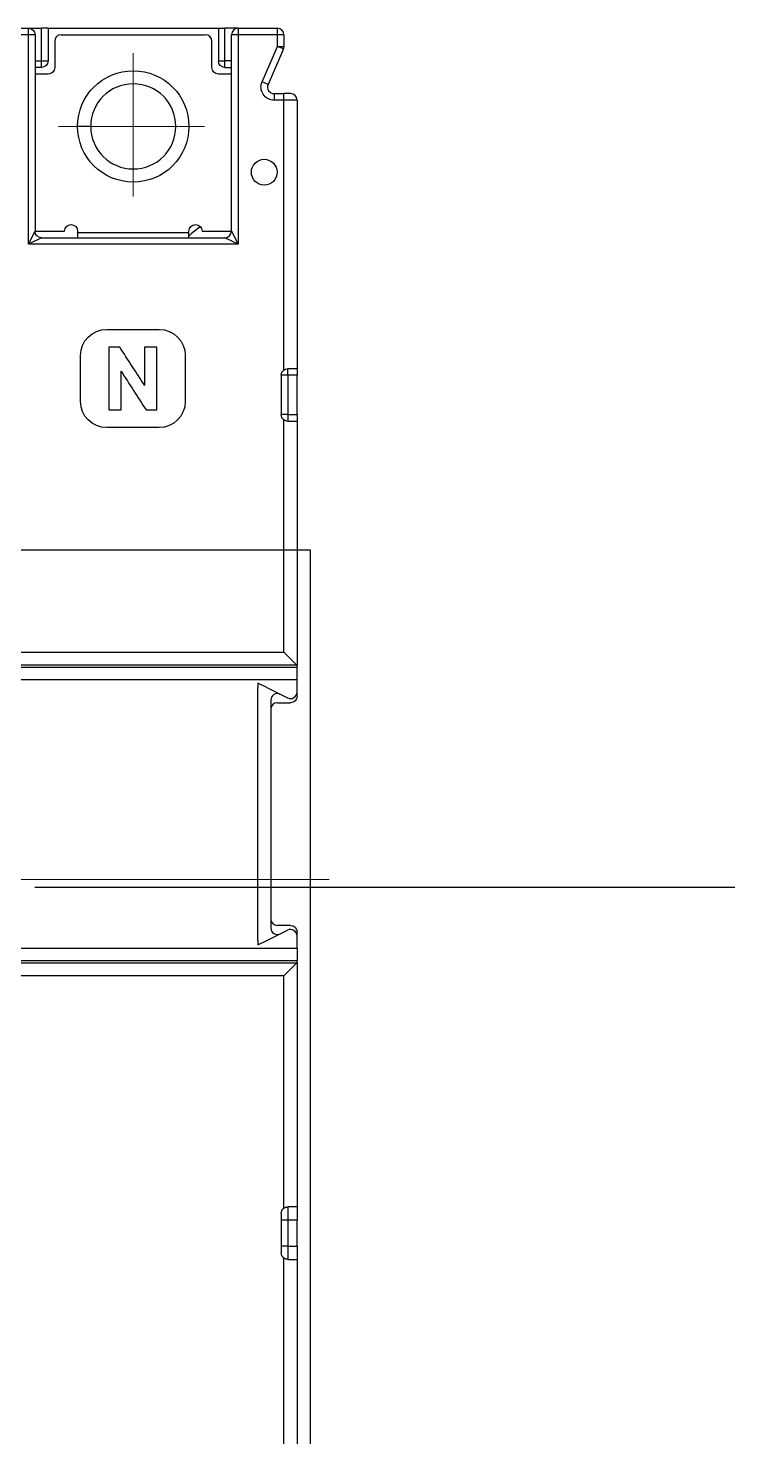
# Model space of a CAD drawing. Header units: millimetres. Extents: x 60229 to 91621, y 21923 to 36546.
# Drawn here: x 69940.2 to 69994.2, y 30082.7 to 30190.2 of the extents above; entities that cross this region are included whole.
import ezdxf

# ---------------------------------------------------------------- set-up
doc = ezdxf.new("R2010")
doc.units = ezdxf.units.MM
doc.linetypes.add('AM_ISO08W050', pattern=[18, 12, -1.5, 3, -1.5])
doc.layers.add('1', color=7, linetype='Continuous')
doc.layers.add('AM_07_중심선', color=1, linetype='AM_ISO08W050', lineweight=18)

# ---------------------------------------------------------------- blocks, each defined once
blk = doc.blocks.new('HGM-100AF(4P)')
at = {"color": 1, "ltscale": 5}
blk.add_lwpolyline([(-50.61, 25.18), (51.39, 25.18), (51.39, -43.82), (-50.61, -43.82)], close=True, dxfattribs=at)
at = {"layer": '1', "color": 7, "linetype": 'Continuous'}
for p, q in [((26.89, 65), (29.89, 65)), ((29.89, 65), (30.89, 65)), ((29.89, 64.5), (29.89, 65)), ((30.89, 62.5), (30.89, 65)), ((31.39, 65), (30.89, 65)), ((31.39, 65), (31.39, 62.5)), ((31.39, 65), (44.39, 65)), ((44.39, 65), (44.39, 62.5)), ((44.39, 65), (44.89, 65)), ((44.89, 62.5), (44.89, 65)), ((45.89, 65), (44.89, 65)), ((45.89, 65), (45.89, 64.5)), ((45.89, 65), (48.89, 65)), ((48.89, 64.5), (48.89, 65)), ((29.89, 64.5), (26.89, 64.5)), ((30.39, 64.5), (29.89, 64.5)), ((29.89, 48.5), (29.89, 64.5)), ((30.39, 64.5), (30.39, 49.5)), ((31.89, 64), (31.89, 62)), ((32.39, 64.5), (43.39, 64.5)), ((43.89, 62), (43.89, 64)), ((45.39, 49.5), (45.39, 64.5)), ((45.89, 64.5), (45.39, 64.5)), ((48.89, 64.5), (45.89, 64.5)), ((45.89, 64.5), (45.89, 48.5)), ((47.73, 60.89), (48.89, 63.6)), ((49.39, 64.5), (48.89, 64.5)), ((48.89, 63.6), (48.89, 64.5)), ((49.35, 63.41), (48.89, 63.6)), ((48.89, 63.6), (49.39, 63.6)), ((49.39, 64.5), (49.39, 63.6)), ((30.39, 62.5), (30.89, 62.5)), ((30.89, 62.5), (31.39, 62.5)), ((30.89, 62), (30.89, 62.5)), ((44.39, 62.5), (44.89, 62.5)), ((45.39, 62.5), (44.89, 62.5)), ((44.89, 62), (44.89, 62.5)), ((49.35, 63.41), (48.19, 60.7)), ((30.89, 62), (30.39, 62)), ((31.39, 61.5), (30.39, 61.5)), ((45.39, 61.5), (44.39, 61.5)), ((44.89, 62), (45.39, 62)), ((48.19, 60.7), (47.73, 60.89)), ((48.64, 60), (48.64, 59.5)), ((48.64, 60), (49.39, 60)), ((49.39, 59.5), (48.64, 59.5)), ((49.89, 60), (49.39, 60)), ((49.39, 59.5), (49.39, 60)), ((49.39, 38.9), (49.39, 59.5)), ((50.39, 59.5), (49.39, 59.5)), ((50.39, 59.5), (50.39, 39)), ((34.64, 57.5), (33.64, 57.5)), ((29.89, 48.5), (30.39, 49.5)), ((30.39, 49.5), (32.64, 49.5)), ((33.64, 49.5), (33.64, 49.39)), ((42.14, 49.39), (42.14, 49.5)), ((43.14, 49.5), (45.39, 49.5)), ((45.39, 49.5), (45.89, 48.5)), ((30.89, 49), (29.89, 48.5)), ((45.89, 48.5), (29.89, 48.5)), ((30.89, 49), (44.89, 49)), ((33.64, 49.39), (42.14, 49.39)), ((33.64, 49.39), (33.64, 49)), ((42.14, 49), (42.14, 49.39)), ((45.89, 48.5), (44.89, 49)), ((50.39, 39), (49.69, 39)), ((49.69, 38.5), (49.69, 39)), ((50.39, 39), (50.39, 38.5)), ((49.19, 38.5), (49.19, 35.5)), ((49.69, 38.5), (49.19, 38.5)), ((49.69, 38.5), (49.69, 35.5)), ((50.39, 38.5), (49.69, 38.5)), ((50.39, 35.5), (50.39, 38.5)), ((49.69, 35.5), (49.19, 35.5)), ((49.69, 35.5), (49.69, 35)), ((49.69, 35.5), (50.39, 35.5)), ((50.39, 35.5), (50.39, 35)), ((49.39, 17.35), (49.39, 35.1)), ((49.69, 35), (50.39, 35)), ((50.39, 35), (50.39, 16.33)), ((25.39, 17.35), (49.39, 17.35)), ((49.39, 17.35), (50.37, 16.36)), ((50.37, 16.36), (25.39, 16.36)), ((28.89, 16.22), (50.39, 16.22)), ((50.39, 16.22), (50.39, 16.33)), ((50.39, 15.24), (50.39, 16.22)), ((50.39, 15.24), (28.89, 15.24)), ((50.39, 14.31), (50.39, 15.24)), ((48.08, 14.65), (47.39, 15)), ((47.39, 15), (47.39, 14.65)), ((47.39, -4.65), (47.39, 14.65)), ((48.08, 14.65), (49.66, 13.86)), ((50.39, 14), (50.39, 14.31)), ((48.39, 13.69), (48.39, -3.69)), ((48.89, 13.5), (49.89, 13.5)), ((48.08, -4.65), (49.66, -3.86)), ((49.89, -3.5), (48.89, -3.5)), ((50.39, -4.31), (50.39, -4)), ((28.89, -5.24), (50.39, -5.24)), ((47.39, -5), (48.08, -4.65)), ((47.39, -4.65), (47.39, -5)), ((50.39, -5.24), (50.39, -4.31)), ((50.39, -5.24), (50.39, -6.22)), ((25.39, -6.36), (50.37, -6.36)), ((50.39, -6.22), (28.89, -6.22)), ((50.37, -6.36), (49.39, -7.35)), ((50.39, -6.33), (50.39, -6.22)), ((50.39, -6.33), (50.39, -25)), ((49.39, -7.35), (25.39, -7.35)), ((49.39, -25.1), (49.39, -7.35)), ((49.19, -25.5), (49.19, -28.5)), ((49.69, -25), (49.69, -26)), ((50.39, -25), (49.69, -25)), ((50.39, -25), (50.39, -26)), ((49.69, -26), (49.19, -26)), ((49.69, -26), (49.69, -28)), ((50.39, -26), (49.69, -26)), ((50.39, -28), (50.39, -26)), ((49.69, -28), (49.19, -28)), ((49.39, -43.1), (49.39, -28.9)), ((49.69, -28), (49.69, -29)), ((49.69, -28), (50.39, -28)), ((49.69, -29), (50.39, -29)), ((50.39, -28), (50.39, -29)), ((50.39, -29), (50.39, -43.6))]:
    blk.add_line(p, q, dxfattribs=at)
blk.add_circle((47.89, 54), 0.985, dxfattribs=at)
at = {"layer": '1', "color": 7, "linetype": 'Continuous', "extrusion": (0, 0, -1)}
for centre, radius, start, end in [((-29.89, 64.5), 0.5, 90, 180), ((-30.89, 62.5), 0.5, 180, 270), ((-44.89, 62.5), 0.5, 270, 0), ((-31.39, 62), 0.5, 180, 270), ((-37.89, 57.5), 4.25, 0, 270), ((-44.39, 62), 0.5, 270, 0), ((-48.64, 60.5), 1, 270, 23.1986), ((-37.89, 57.5), 4.25, 270, 0), ((-30.89, 49.5), 0.5, 270, 0), ((-33.14, 49.5), 0.5, 0, 180), ((-42.64, 49.5), 0.5, 0, 180), ((-49.69, 38.5), 0.5, 0, 53.1301), ((-49.69, 35.5), 0.5, 306.8699, 0), ((-49.89, 14), 0.5, 180, 270), ((-49.89, -4), 0.5, 90, 180), ((-49.69, -25.5), 0.5, 0, 53.1301), ((-49.69, -28.5), 0.5, 306.8699, 0)]:
    blk.add_arc(centre, radius, start, end, dxfattribs=at)
at = {"layer": '1', "color": 7, "linetype": 'Continuous'}
for centre, radius, start, end in [((45.89, 64.5), 0.5, 90, 180), ((48.89, 64.5), 0.5, 0, 90), ((32.39, 64), 0.5, 90, 180), ((43.39, 64), 0.5, 0, 90), ((48.89, 63.6), 0.5, 336.8014, 0), ((37.89, 57.5), 3.25, 0, 180), ((48.64, 60.5), 0.5, 156.8014, 270), ((49.89, 59.5), 0.5, 0, 90), ((37.89, 57.5), 3.25, 180, 0), ((45.39, 46), 4.5, 121.7834, 136.238), ((44.89, 49.5), 0.5, 270, 0), ((48.89, 13.69), 0.5, 63.4349, 180), ((49.89, 14.31), 0.5, 243.4349, 0), ((48.89, 13), 0.5, 90, 180), ((48.89, -3), 0.5, 180, 270), ((48.89, -3.69), 0.5, 180, 296.5651), ((49.89, -4.31), 0.5, 0, 116.5651)]:
    blk.add_arc(centre, radius, start, end, dxfattribs=at)
for centre, start_param, end_param in [((49.39, 16.33), 0, 0.165149), ((49.39, -6.33), 6.118037, 6.283185)]:
    blk.add_ellipse(centre, major_axis=(1, 0), ratio=0.166667, start_param=start_param, end_param=end_param, dxfattribs=at)
for points, knots in [([(33.86, 40), (33.86, 41.11), (34.76, 42), (35.86, 42), (35.86, 42), (39.86, 42), (39.86, 42), (40.97, 42), (41.86, 41.11), (41.86, 40), (41.86, 40), (41.86, 36.5), (41.86, 36.5)], [0, 0, 0, 0, 0.25, 0.25, 0.25, 0.5, 0.5, 0.5, 0.75, 0.75, 0.75, 1, 1, 1, 1]), ([(41.86, 36.5), (41.86, 35.4), (40.97, 34.5), (39.86, 34.5), (39.86, 34.5), (35.86, 34.5), (35.86, 34.5), (34.76, 34.5), (33.86, 35.4), (33.86, 36.5), (33.86, 36.5), (33.86, 40), (33.86, 40)], [0, 0, 0, 0, 0.25, 0.25, 0.25, 0.5, 0.5, 0.5, 0.75, 0.75, 0.75, 1, 1, 1, 1]), ([(49.39, 38.9), (49.43, 38.93), (49.47, 38.96), (49.58, 38.99), (49.63, 39), (49.69, 39)], [0, 0, 0, 0, 0.476606, 0.476606, 1, 1, 1, 1]), ([(49.69, 35), (49.64, 35), (49.59, 35.01), (49.48, 35.04), (49.43, 35.07), (49.39, 35.1)], [0, 0, 0, 0, 0.476748, 0.476748, 1, 1, 1, 1]), ([(49.39, -25.1), (49.43, -25.07), (49.47, -25.04), (49.58, -25.01), (49.63, -25), (49.69, -25)], [0, 0, 0, 0, 0.476606, 0.476606, 1, 1, 1, 1]), ([(49.69, -29), (49.64, -29), (49.59, -28.99), (49.48, -28.96), (49.43, -28.93), (49.39, -28.9)], [0, 0, 0, 0, 0.476748, 0.476748, 1, 1, 1, 1])]:
    blk.add_open_spline(points, degree=3, knots=knots, dxfattribs=at)
for points in [[(36.03, 40.65), (36.03, 39.05), (36.03, 37.45), (36.03, 35.85)], [(36.86, 40.65), (36.58, 40.65), (36.3, 40.65), (36.03, 40.65)], [(38.76, 37.71), (38.13, 38.69), (37.49, 39.67), (36.86, 40.65)], [(38.76, 40.65), (38.76, 39.67), (38.76, 38.69), (38.76, 37.71)], [(39.7, 40.65), (39.39, 40.65), (39.07, 40.65), (38.76, 40.65)], [(39.7, 35.85), (39.7, 37.45), (39.7, 39.05), (39.7, 40.65)], [(36.97, 35.85), (36.97, 36.83), (36.97, 37.82), (36.97, 38.8)], [(36.97, 38.8), (37.6, 37.82), (38.23, 36.83), (38.87, 35.85)], [(36.03, 35.85), (36.34, 35.85), (36.65, 35.85), (36.97, 35.85)], [(38.87, 35.85), (39.14, 35.85), (39.42, 35.85), (39.7, 35.85)]]:
    blk.add_open_spline(points, degree=3, dxfattribs=at)
at = {"layer": 'AM_07_중심선', "ltscale": 3}
for p, q in [((37.89, 57.5), (37.89, 63.1)), ((37.89, 57.5), (32.18, 57.5)), ((37.89, 57.5), (37.89, 52.14)), ((37.89, 57.5), (43.34, 57.5)), ((52.84, 0), (-52.84, 0))]:
    blk.add_line(p, q, dxfattribs=at)

msp = doc.modelspace()

# ---------------------------------------------------------------- linework, layer by layer
at = {"linetype": 'Continuous'}
msp.add_line((69940.73, 30124.64), (69994.16, 30124.64), dxfattribs=at)

# ---------------------------------------------------------------- block references
at = {"linetype": 'Continuous', "lineweight": -2}
msp.add_blockref('HGM-100AF(4P)', (69910.35, 30125.22), dxfattribs=at)

doc.saveas('drawing.dxf')
